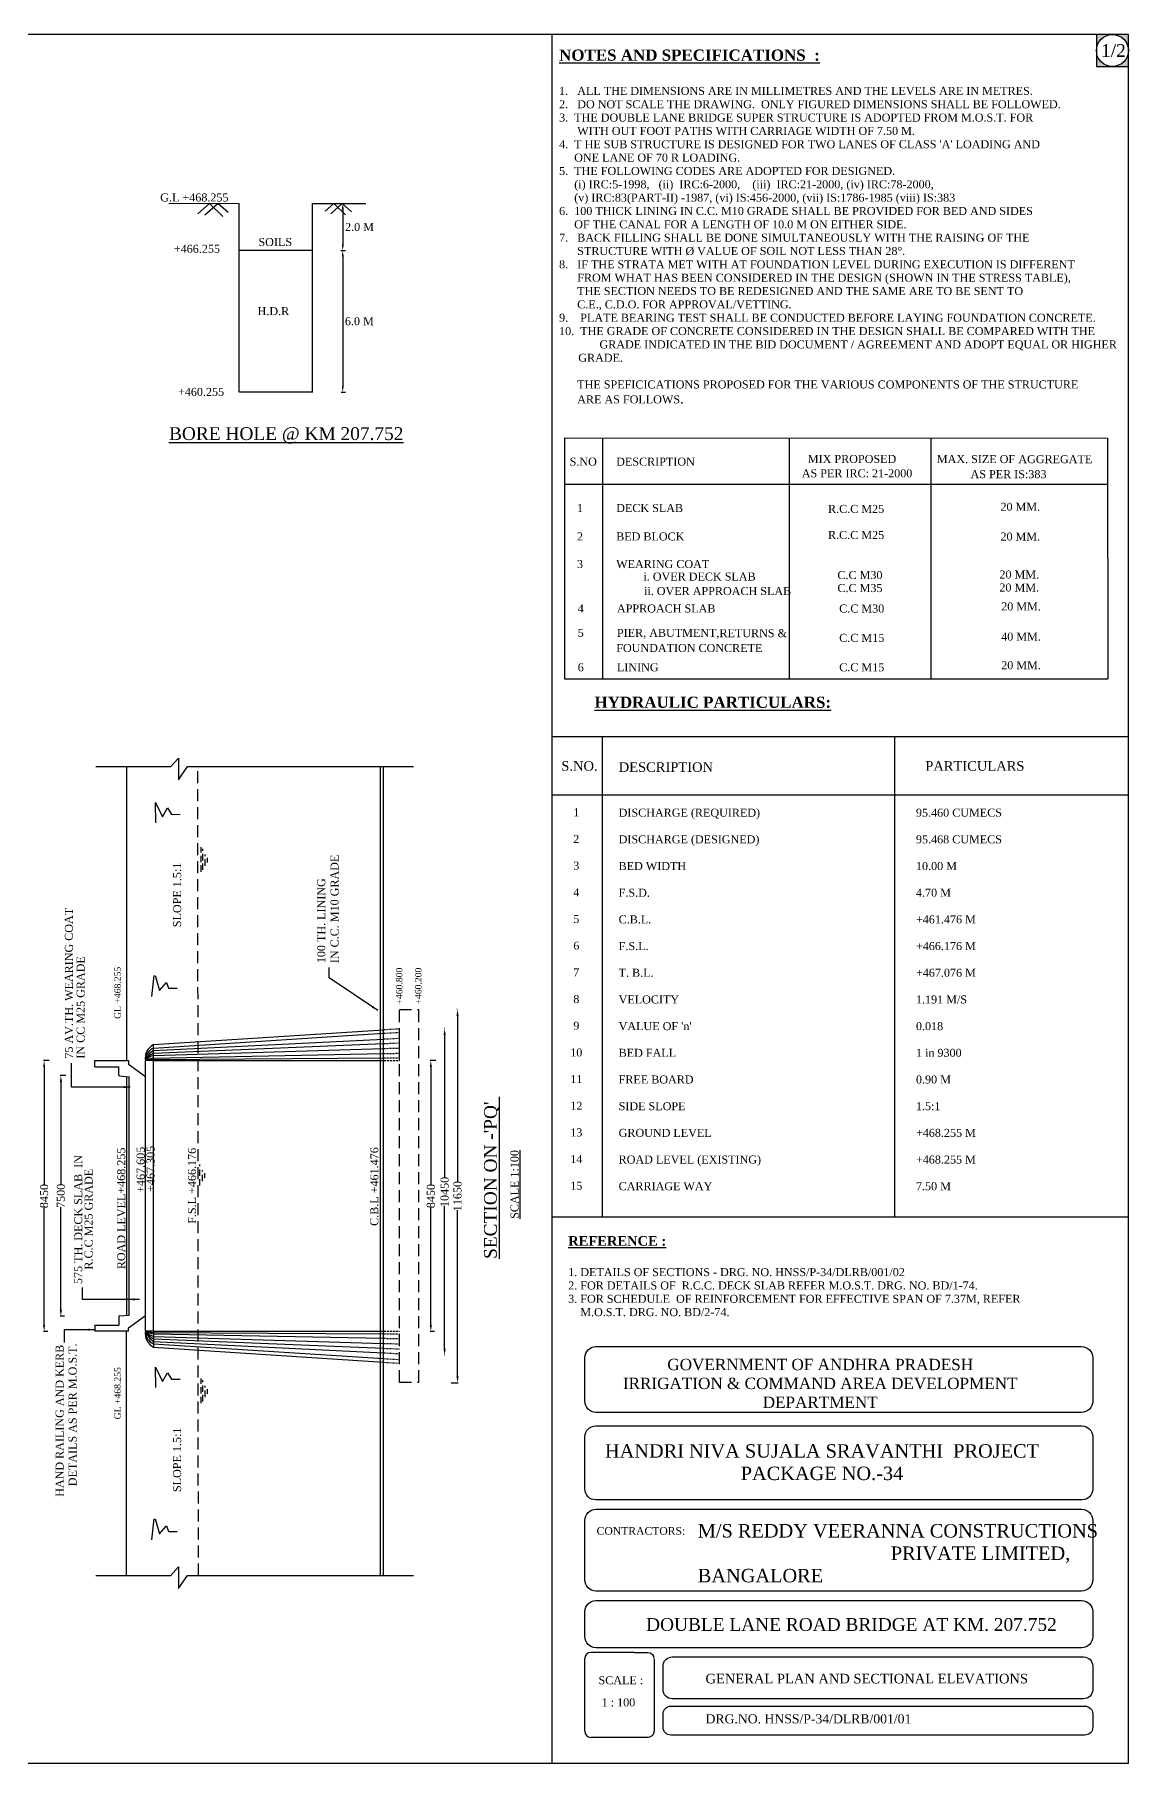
# Model space of a CAD drawing. Header units: millimetres. Extents: x 17 to 877, y -131 to 1336.
# Drawn here: x 536 to 877, y 32 to 572 of the extents above; entities that cross this region are included whole.
import ezdxf
from ezdxf.enums import TextEntityAlignment as Align

# ---------------------------------------------------------------- set-up
doc = ezdxf.new("R2010")
doc.units = ezdxf.units.MM
doc.header["$MEASUREMENT"] = 0
doc.linetypes.add('HIDDEN', pattern=[0.375, 0.25, -0.125])
doc.layers.add('SHEET', color=3, linetype='Continuous')
doc.styles.get("Standard").update_dxf_attribs({"font": 'times.ttf', "height": 2.5})
doc.dimstyles.get("Standard").update_dxf_attribs({"dimtxt": 2.5, "dimasz": 2.5, "dimexe": 0.01, "dimexo": 0.0625, "dimgap": 0.01, "dimtad": 0, "dimtih": 1, "dimtoh": 1, "dimdec": 4, "dimzin": 0, "dimdsep": 46, "dimtxsty": 'Standard', "dimcen": 0.09, "dimadec": 0, "dimazin": 0, "dimtfac": 1, "dimtdec": 4, "dimtofl": 0, "dimtmove": 0, "dimatfit": 3, "dimfxl": 1, "dimtolj": 1, "dimtzin": 0, "dimarcsym": 0})
doc.dimstyles.new('STANDARD$0', dxfattribs={"dimscale": 88.888889, "dimtxt": 0.02, "dimasz": 0.02, "dimexe": 0.01, "dimexo": 0.1, "dimgap": 0.01, "dimtad": 2, "dimtih": 1, "dimtoh": 1, "dimdec": 0, "dimzin": 1, "dimdsep": 46, "dimtxsty": 'Standard', "dimcen": 0.09, "dimadec": 0, "dimazin": 0, "dimtfac": 1, "dimtdec": 4, "dimtofl": 0, "dimtmove": 0, "dimatfit": 3, "dimfxl": 1, "dimtolj": 1, "dimtzin": 1, "dimarcsym": 0})
doc.dimstyles.new('STANDARD$7', dxfattribs={"dimtxt": 2, "dimasz": 2, "dimexe": 1.25, "dimexo": 0.625, "dimtad": 1, "dimdec": 0, "dimlfac": 0.5, "dimdsep": 46, "dimtxsty": 'Standard', "dimcen": 2.5, "dimadec": 0, "dimazin": 0, "dimtfac": 1, "dimtdec": 0, "dimtmove": 0, "dimatfit": 3, "dimfxl": 1, "dimtolj": 1, "dimtzin": 0, "dimarcsym": 0})

# ---------------------------------------------------------------- blocks, each defined once
blk = doc.blocks.new('*D10')
at = {"color": 0, "lineweight": -2, "transparency": 16777216}
for p, q in [((540.27, 251.54), (538.5, 251.54)), ((538.68, 249.54), (538.68, 212.78)), ((538.68, 168.97), (538.68, 205.73)), ((539.8, 166.97), (538.5, 166.97))]:
    blk.add_line(p, q, dxfattribs=at)
at = {"color": 0, "transparency": 16777216}
for points in [[(538.35, 249.54), (539.01, 249.54), (538.68, 251.54)], [(538.35, 168.97), (539.01, 168.97), (538.68, 166.97)]]:
    blk.add_solid(points, dxfattribs=at)
at = {"layer": 'Defpoints', "color": 0, "transparency": 16777216}
for p in [(538.68, 251.54), (540.33, 251.54), (539.87, 166.97)]:
    blk.add_point(p, dxfattribs=at)
at = {"color": 0, "transparency": 16777216, "insert": (538.68, 209.25), "char_height": 2.5, "attachment_point": 5, "rotation": 90}
blk.add_mtext('\\A1;8450', dxfattribs=at)
blk = doc.blocks.new('*D11')
at = {"color": 0, "lineweight": -2, "transparency": 16777216}
for p, q in [((667.68, 267.51), (667.56, 267.51)), ((667.74, 265.51), (667.74, 213.57)), ((667.74, 152.94), (667.74, 204.89)), ((665.78, 150.94), (667.92, 150.94))]:
    blk.add_line(p, q, dxfattribs=at)
at = {"color": 0, "transparency": 16777216}
for points in [[(667.41, 265.51), (668.08, 265.51), (667.74, 267.51)], [(667.41, 152.94), (668.08, 152.94), (667.74, 150.94)]]:
    blk.add_solid(points, dxfattribs=at)
at = {"layer": 'Defpoints', "color": 0, "transparency": 16777216}
for p in [(667.74, 267.51), (667.74, 267.51), (665.72, 150.94)]:
    blk.add_point(p, dxfattribs=at)
at = {"color": 0, "transparency": 16777216, "insert": (667.74, 209.23), "char_height": 2.5, "attachment_point": 5, "rotation": 90}
blk.add_mtext('\\A1;11650', dxfattribs=at)
blk = doc.blocks.new('*D12')
at = {"color": 0, "lineweight": -2, "transparency": 16777216}
for p, q in [((663.66, 261.54), (663.54, 261.54)), ((663.72, 259.54), (663.72, 214.88)), ((663.72, 161.54), (663.72, 206.2)), ((663.66, 159.54), (663.54, 159.54))]:
    blk.add_line(p, q, dxfattribs=at)
at = {"color": 0, "transparency": 16777216}
for points in [[(663.38, 259.54), (664.05, 259.54), (663.72, 261.54)], [(663.38, 161.54), (664.05, 161.54), (663.72, 159.54)]]:
    blk.add_solid(points, dxfattribs=at)
at = {"layer": 'Defpoints', "color": 0, "transparency": 16777216}
for p in [(663.72, 261.54), (663.72, 261.54), (663.72, 159.54)]:
    blk.add_point(p, dxfattribs=at)
at = {"color": 0, "transparency": 16777216, "insert": (663.72, 210.54), "char_height": 2.5, "attachment_point": 5, "rotation": 90}
blk.add_mtext('\\A1;10450', dxfattribs=at)
blk = doc.blocks.new('*D14')
at = {"color": 0, "lineweight": -2, "transparency": 16777216}
for p, q in [((661.01, 251.54), (659.24, 251.54)), ((659.42, 249.54), (659.42, 212.78)), ((659.42, 168.97), (659.42, 205.73)), ((660.54, 166.97), (659.24, 166.97))]:
    blk.add_line(p, q, dxfattribs=at)
at = {"color": 0, "transparency": 16777216}
for points in [[(659.09, 249.54), (659.75, 249.54), (659.42, 251.54)], [(659.09, 168.97), (659.75, 168.97), (659.42, 166.97)]]:
    blk.add_solid(points, dxfattribs=at)
at = {"layer": 'Defpoints', "color": 0, "transparency": 16777216}
for p in [(659.42, 251.54), (661.07, 251.54), (660.6, 166.97)]:
    blk.add_point(p, dxfattribs=at)
at = {"color": 0, "transparency": 16777216, "insert": (659.42, 209.25), "char_height": 2.5, "attachment_point": 5, "rotation": 90}
blk.add_mtext('\\A1;8450', dxfattribs=at)
blk = doc.blocks.new('*D15')
at = {"color": 0, "lineweight": -2, "transparency": 16777216}
for p, q in [((545.5, 246.9), (543.73, 246.9)), ((543.91, 244.9), (543.91, 212.88)), ((543.91, 173.72), (543.91, 205.74)), ((545.04, 171.72), (543.73, 171.72))]:
    blk.add_line(p, q, dxfattribs=at)
at = {"color": 0, "transparency": 16777216}
for points in [[(543.58, 244.9), (544.25, 244.9), (543.91, 246.9)], [(543.58, 173.72), (544.25, 173.72), (543.91, 171.72)]]:
    blk.add_solid(points, dxfattribs=at)
at = {"layer": 'Defpoints', "color": 0, "transparency": 16777216}
for p in [(543.91, 246.9), (545.56, 246.9), (545.1, 171.72)]:
    blk.add_point(p, dxfattribs=at)
at = {"color": 0, "transparency": 16777216, "insert": (543.91, 209.31), "char_height": 2.5, "attachment_point": 5, "rotation": 90}
blk.add_mtext('\\A1;7500', dxfattribs=at)
blk = doc.blocks.new('*D64')
at = {"color": 0, "lineweight": -2, "transparency": 16777216}
for p, q in [((631.32, 504.61), (632.8, 504.61)), ((631.91, 502.83), (631.91, 462.15)), ((631.46, 460.37), (632.8, 460.37))]:
    blk.add_line(p, q, dxfattribs=at)
at = {"color": 0, "transparency": 16777216}
for points in [[(631.62, 502.83), (632.21, 502.83), (631.91, 504.61)], [(631.62, 462.15), (632.21, 462.15), (631.91, 460.37)]]:
    blk.add_solid(points, dxfattribs=at)
at = {"layer": 'Defpoints', "color": 0, "transparency": 16777216}
for p in [(622.43, 504.61), (622.57, 460.37), (631.91, 460.37)]:
    blk.add_point(p, dxfattribs=at)
at = {"color": 0, "transparency": 16777216, "insert": (637.1, 482.49), "char_height": 2.5, "attachment_point": 5}
blk.add_mtext('\\A1;6.0 M', dxfattribs=at)
blk = doc.blocks.new('*D65')
at = {"color": 0, "lineweight": -2, "transparency": 16777216}
for p, q in [((631.32, 519.3), (632.81, 519.3)), ((631.92, 517.52), (631.92, 506.39)), ((631.32, 504.61), (632.81, 504.61))]:
    blk.add_line(p, q, dxfattribs=at)
at = {"color": 0, "transparency": 16777216}
for points in [[(631.62, 517.52), (632.22, 517.52), (631.92, 519.3)], [(631.62, 506.39), (632.22, 506.39), (631.92, 504.61)]]:
    blk.add_solid(points, dxfattribs=at)
at = {"layer": 'Defpoints', "color": 0, "transparency": 16777216}
for p in [(622.43, 519.3), (622.43, 504.61), (631.92, 504.61)]:
    blk.add_point(p, dxfattribs=at)
at = {"color": 0, "transparency": 16777216, "insert": (637.14, 511.95), "char_height": 2.5, "attachment_point": 5}
blk.add_mtext('\\A1;2.0 M', dxfattribs=at)

msp = doc.modelspace()

# ---------------------------------------------------------------- hatches: boundary and pattern name
h = msp.add_hatch(color=256)
h.paths.add_polyline_path([(872.20576, 572.05795), (867.20576, 572.05795), (867.20576, 567.05795, -0.414213562)])
h.paths.add_polyline_path([(877.20576, 572.05795), (872.20576, 572.05795, -0.414213562), (877.20576, 567.05795)])
h.paths.add_polyline_path([(877.20576, 567.05795, -0.414213562), (872.20576, 562.05795), (877.20576, 562.05795)])
h.paths.add_polyline_path([(867.20576, 567.05795), (867.20576, 562.05795), (872.20576, 562.05795, -0.414213562)])

# ---------------------------------------------------------------- linework, layer by layer
for p, q in [((877.20576, 572.05795), (17.20577, 572.05795)), ((697.20576, 572.01831), (697.20576, 32.01831)), ((877.20576, 572.05795), (867.20576, 572.05795)), ((867.20576, 572.05795), (867.20576, 562.05795)), ((877.20576, 32.05795), (877.20576, 572.05795)), ((867.20576, 562.05795), (877.20576, 562.05795)), ((697.20576, 551.41901), (697.20576, 387.92164)), ((599.57027, 519.30111), (577.64472, 519.16651)), ((590.32037, 519.26197), (586.68703, 516.02998)), ((592.98482, 519.26197), (588.87162, 515.60313)), ((590.32037, 519.26197), (594.44411, 515.2144)), ((592.98482, 519.26197), (596.18105, 516.6243)), ((599.57027, 460.36975), (599.57027, 519.30111)), ((622.43499, 460.36975), (622.43499, 519.30111)), ((622.43499, 519.30111), (635.43432, 519.30111)), ((622.43499, 519.30111), (639.14111, 519.30111)), ((629.1015, 519.26197), (626.41316, 516.8706)), ((631.76595, 519.26197), (628.15329, 516.04838)), ((629.1015, 519.26197), (632.81901, 515.78693)), ((631.76595, 519.26197), (634.65151, 516.7026)), ((622.43499, 504.60771), (599.57027, 504.60771)), ((622.57089, 460.36975), (599.70618, 460.36975)), ((701.16099, 446.08246), (870.67354, 446.03204)), ((701.16099, 446.08246), (701.16099, 370.76828)), ((712.9946, 446.08243), (712.9946, 370.76828)), ((771.28834, 446.08242), (771.28834, 370.76828)), ((815.55251, 445.89534), (815.55251, 370.76828)), ((870.67354, 446.03204), (870.73484, 370.76828)), ((701.16097, 431.60408), (870.47675, 431.62615)), ((701.16099, 370.76828), (870.73484, 370.76828)), ((877.20576, 352.73408), (697.20576, 352.73408)), ((712.94111, 352.73408), (712.94111, 202.72331)), ((804.22422, 352.73408), (804.22422, 202.72331)), ((578.17804, 343.30117), (580.6191, 346.04533)), ((580.6191, 346.04533), (580.6191, 339.26115)), ((578.17804, 343.30117), (554.78918, 343.30117)), ((564.45665, 251.62412), (564.46357, 343.30117)), ((580.6191, 339.26115), (583.44157, 343.3774)), ((583.44157, 343.3774), (654.03502, 343.3774)), ((643.67357, 90.73285), (643.67357, 343.34385)), ((644.67357, 261.21408), (644.67357, 343.3361)), ((573.49339, 332.22956), (575.63867, 327.7434)), ((573.5459, 325.85339), (573.49339, 332.22956)), ((575.63867, 327.7434), (577.24366, 330.50518)), ((577.24366, 330.50518), (578.4438, 328.46879)), ((877.20576, 334.42568), (697.20576, 334.42568)), ((578.4438, 328.46879), (581.15978, 328.49116)), ((572.27248, 271.53903), (573.00427, 278.11628)), ((573.32037, 278.11628), (574.68134, 273.42903)), ((574.68134, 273.42903), (576.8864, 275.90519)), ((576.8864, 275.90519), (577.48647, 274.15442)), ((577.48647, 274.15442), (580.20245, 274.17679)), ((572.86357, 256.53895), (644.67357, 261.21408)), ((572.86357, 255.47557), (644.67357, 260.09049)), ((644.67357, 167.09112), (644.67357, 261.21408)), ((649.67357, 251.53895), (649.67357, 261.53895)), ((572.87351, 251.53895), (572.86357, 256.53895)), ((572.87351, 254.66257), (644.67357, 258.2958)), ((572.87351, 253.89289), (644.67357, 256.88834)), ((572.87351, 253.12395), (644.67357, 255.32346)), ((547.27142, 243.2838), (547.27142, 250.70539)), ((554.46357, 249.60985), (554.46357, 251.60982)), ((554.46357, 251.60982), (565.05679, 251.60982)), ((554.46357, 249.60985), (561.96357, 249.60985)), ((561.96357, 247.03895), (561.96357, 249.60985)), ((565.05679, 251.60982), (565.05679, 250.49001)), ((565.05679, 250.49001), (570.36357, 246.62502)), ((570.36357, 167.03895), (570.36357, 251.53895)), ((572.86357, 251.53895), (570.36357, 251.53895)), ((572.86357, 167.03895), (572.86357, 251.53895)), ((572.86357, 251.53895), (644.80297, 251.53895)), ((572.87351, 252.36153), (644.67357, 253.74956)), ((572.87351, 251.92044), (644.67357, 252.38541)), ((562.21357, 246.78895), (565.21357, 246.53895)), ((564.46357, 171.97645), (564.46357, 246.60145)), ((565.21357, 172.03895), (565.21357, 246.53895)), ((697.20576, 202.72331), (877.20576, 202.72331)), ((544.95566, 167.5079), (544.95566, 163.46845)), ((554.46357, 168.96805), (554.46357, 167.03288)), ((554.46357, 168.96805), (561.96357, 168.96805)), ((561.96357, 171.53895), (561.96357, 168.96805)), ((562.21357, 171.78895), (565.21357, 172.03895)), ((565.05679, 168.0879), (570.36357, 171.95289)), ((565.05679, 167.03288), (565.05679, 168.0879)), ((565.05679, 167.03288), (554.46357, 167.03288)), ((564.33552, 166.95396), (564.33552, 90.65663)), ((572.86357, 167.03895), (570.36357, 167.03895)), ((572.86107, 167.03895), (572.86357, 162.03895)), ((572.86357, 167.03895), (644.89262, 167.03895)), ((572.86357, 163.10234), (644.67852, 158.4871)), ((572.86357, 162.03895), (644.67357, 157.36383)), ((572.87426, 166.65746), (644.67357, 166.18875)), ((572.87426, 166.22153), (644.67357, 164.82031)), ((572.87426, 165.38422), (644.67707, 163.224)), ((572.87426, 164.60789), (644.67669, 161.69237)), ((572.87426, 163.79231), (644.67357, 160.27074)), ((644.67357, 90.73285), (644.67357, 167.00983)), ((573.5459, 149.39787), (573.49339, 155.77403)), ((573.49339, 155.77403), (575.63867, 151.28787)), ((575.63867, 151.28787), (577.24366, 154.04966)), ((577.24366, 154.04966), (578.4438, 152.01326)), ((578.4438, 152.01326), (581.15978, 152.03563)), ((572.27248, 101.82713), (573.00427, 108.40438)), ((573.32037, 108.40438), (574.68134, 103.71713)), ((574.68134, 103.71713), (576.8864, 106.19329)), ((576.8864, 106.19329), (577.48647, 104.44252)), ((577.48647, 104.44252), (580.20245, 104.46489)), ((578.17804, 90.65663), (580.6191, 93.40079)), ((580.6191, 93.40079), (580.6191, 86.61661)), ((578.17804, 90.65663), (554.78918, 90.65663)), ((580.6191, 86.61661), (583.44157, 90.73285)), ((583.44157, 90.73285), (654.03502, 90.73285)), ((729.15053, 64.53774), (729.15053, 42.12814)), ((17.20577, 32.05795), (877.20576, 32.05795))]:
    msp.add_line(p, q)
at = {"linetype": 'HIDDEN', "ltscale": 15}
for p, q in [((586.84303, 90.73285), (586.67357, 343.3774)), ((649.67357, 151.06408), (649.67357, 267.51383)), ((649.67357, 267.51383), (655.67357, 267.51383)), ((655.67357, 151.06408), (655.67357, 267.51383)), ((649.67357, 151.06408), (655.67357, 151.06408))]:
    msp.add_line(p, q, dxfattribs=at)
at = {"linetype": 'HIDDEN', "ltscale": 8}
for p, q in [((587.68184, 310.56253), (587.67462, 318.2706)), ((588.2019, 311.09984), (588.2019, 317.70844)), ((589.00506, 312.43942), (589.00506, 315.92233)), ((589.72054, 313.46918), (589.72054, 314.93468)), ((587.32742, 212.53533), (587.32742, 219.14394)), ((587.32742, 212.53533), (587.32742, 219.14394)), ((587.32742, 212.53533), (587.32742, 219.14394)), ((588.13058, 213.87491), (588.13058, 217.35782)), ((588.13058, 213.87491), (588.13058, 217.35782)), ((588.13058, 213.87491), (588.13058, 217.35782)), ((588.84606, 214.90467), (588.84606, 216.37017)), ((588.84606, 214.90467), (588.84606, 216.37017)), ((588.84606, 214.90467), (588.84606, 216.37017)), ((587.68184, 144.5803), (587.67462, 152.28837)), ((588.2019, 145.11761), (588.2019, 151.72621)), ((589.00506, 146.45719), (589.00506, 149.9401)), ((589.72054, 147.48695), (589.72054, 148.95245))]:
    msp.add_line(p, q, dxfattribs=at)
at = {"linetype": 'HIDDEN', "ltscale": 2.5}
for p, q in [((644.67357, 261.23553), (649.66363, 261.53895)), ((644.67852, 260.09081), (649.67357, 260.41182)), ((644.67357, 258.30717), (649.67357, 258.55241)), ((644.67357, 256.88541), (649.67357, 257.08843)), ((644.67357, 255.35381), (649.67357, 255.50423)), ((644.67357, 253.7576), (649.67357, 253.85518)), ((644.67357, 252.38916), (649.67357, 252.4218)), ((644.68945, 251.53895), (649.67357, 251.53895)), ((644.67357, 166.18875), (649.67357, 166.15611)), ((644.67357, 164.82031), (649.67357, 164.72273)), ((644.67357, 163.2241), (649.67357, 163.07367)), ((644.68945, 167.03895), (649.67357, 167.03895)), ((644.67357, 161.6925), (649.67357, 161.48948)), ((644.67357, 160.27074), (649.67357, 160.0255)), ((644.67357, 157.34237), (649.66363, 157.03895)), ((644.67852, 158.4871), (649.67357, 158.16609))]:
    msp.add_line(p, q, dxfattribs=at)
at = {"color": 7}
for p, q in [((722.86617, 66.67854), (709.42611, 66.67854)), ((707.49429, 42.06746), (707.49429, 64.74672)), ((727.30814, 40.10372), (709.42611, 40.10372))]:
    msp.add_line(p, q, dxfattribs=at)
for points in [[(710.95853, 162.23829), (862.59571, 162.23829, -0.414213562), (866.05995, 158.77405), (866.05995, 145.15084, -0.414213562), (862.59571, 141.6866), (710.95853, 141.6866, -0.414213562), (707.49429, 145.15084), (707.49429, 158.77405, -0.414213562)], [(710.89145, 137.47298), (862.66279, 137.47298, -0.414213562), (866.05995, 134.07582), (866.05995, 117.73941, -0.414213562), (862.66279, 114.34225), (710.89145, 114.34225, -0.414213562), (707.49429, 117.73941), (707.49429, 134.07582, -0.414213562)], [(710.95853, 111.40213), (862.59571, 111.40213, -0.414213562), (866.05995, 107.93789), (866.05995, 89.31468, -0.414213562), (862.59571, 85.85044), (710.95853, 85.85044, -0.414213562), (707.49429, 89.31468), (707.49429, 107.93789, -0.414213562)], [(710.91976, 82.90222), (862.63448, 82.90222, -0.414213562), (866.05995, 79.47675), (866.05995, 71.59851, -0.414213562), (862.63448, 68.17304), (710.91976, 68.17304, -0.414213562), (707.49429, 71.59851), (707.49429, 79.47675, -0.414213562)], [(734.7614, 65.27209), (863.22898, 65.27209, -0.414213562), (866.05995, 62.44112), (866.05995, 55.02994, -0.414213562), (863.22898, 52.19898), (734.7614, 52.19898, -0.414213562), (731.93043, 55.02994), (731.93043, 62.44112, -0.414213562)], [(734.35019, 49.91372), (863.65363, 49.91372, -0.414213562), (866.05995, 47.50739), (866.05995, 43.27483, -0.414213562), (863.65363, 40.86851), (734.35019, 40.86851, -0.414213562), (731.94386, 43.27483), (731.94386, 47.50739, -0.414213562)]]:
    msp.add_lwpolyline(points, format="xyb", close=True)
for points in [[(722.86617, 66.67854), (727.15025, 66.67854, -0.414213562), (729.08207, 64.74672)], [(729.14967, 42.14322, -0.368140093), (727.25285, 40.09682)]]:
    msp.add_lwpolyline(points, format="xyb", dxfattribs=at)
msp.add_circle((872.20576, 567.05795), 5)
for centre, radius, start, end in [((574.93851, 252.34348), 4.68053, 116.3155158, 189.8976324), ((574.44878, 251.66928), 4.12319, 112.6102847, 181.8113664), ((575.17473, 250.20047), 5.0285, 117.2346797, 164.5629622), ((574.82937, 249.22305), 5.0625, 112.7270962, 152.7765616), ((573.92231, 248.63055), 4.6239, 103.1100615, 141.0241354), ((574.61797, 242.58312), 9.93045, 100.1175063, 115.5969092), ((574.75107, 230.88228), 21.12498, 95.0990899, 102.08678), ((562.21357, 247.03895), 0.25, 180, 270), ((562.21357, 171.53895), 0.25, 90, 180), ((574.93851, 166.23442), 4.68053, 170.1023676, 243.6844842), ((574.44878, 166.90862), 4.12319, 178.1886336, 247.3897153), ((574.63728, 175.99479), 9.93045, 244.4030908, 259.7737033), ((574.79077, 171.068), 5.99839, 222.1974341, 251.3670831), ((575.85289, 170.24325), 6.37047, 210.1982036, 242.123434), ((576.36842, 169.107), 6.3667, 198.9548459, 236.7140637), ((573.62146, 180.64269), 14.01045, 256.4838905, 266.942881)]:
    msp.add_arc(centre, radius, start, end)
for centre, start, end in [((709.42611, 64.74672), 90, 180), ((709.42611, 42.06746), 180, 270)]:
    msp.add_arc(centre, 1.93182, start, end, dxfattribs=at)

# ---------------------------------------------------------------- texts
for s, height, p in [('1/2', 4, (868.68014, 565.07821)), ('G.L +468.255', 2.5, (574.933, 519.92681)), ('SOILS', 2.5, (605.59757, 506.01315)), ('+466.255', 2.5, (579.18036, 503.88961)), ('H.D.R', 2.5, (605.32638, 484.41672)), ('+460.255', 2.5, (580.47587, 459.19313)), ('%%UBORE HOLE @ KM 207.752', 4, (577.66352, 445.41053)), ('S.NO     ', 2.5, (702.74894, 437.40027)), ('DESCRIPTION', 2.5, (717.28649, 437.40027)), ('MIX PROPOSED', 2.5, (777.13025, 438.25005)), ('MAX. SIZE OF', 2.5, (817.39918, 438.20444)), ('AGGREGATE', 2.5, (842.84626, 438.17772)), ('AS PER IRC: 21-2000', 2.5, (775.22838, 433.76563)), ('AS PER IS:383', 2.5, (827.91713, 433.49381)), ('1', 2.5, (705.04184, 422.92189)), ('DECK SLAB', 2.5, (717.28649, 422.92189)), ('R.C.C M25', 2.5, (783.42678, 422.64586)), ('20 MM.', 2.5, (837.26035, 423.29598)), ('2', 2.5, (705.04184, 414.03985)), ('BED BLOCK', 2.5, (717.28649, 414.03985)), ('R.C.C M25', 2.5, (783.42678, 414.49007)), ('20 MM.', 2.5, (837.26035, 414.02009)), ('3', 2.5, (705.04184, 405.42342)), ('WEARING COAT', 2.5, (717.28649, 405.42342)), ('i. OVER DECK SLAB', 2.5, (725.78715, 401.50876)), ('C.C M30', 2.5, (786.36259, 401.98425)), ('C.C M35', 2.5, (786.36259, 397.91926)), ('20 MM.', 2.5, (836.93489, 402.15167)), ('20 MM.', 2.5, (836.93489, 398.08668)), ('ii. OVER APPROACH SLAB', 2.5, (725.97177, 396.99079)), ('20 MM.', 2.5, (837.49472, 392.18085)), ('4', 2.5, (705.27621, 391.53841)), ('APPROACH SLAB', 2.5, (717.52087, 391.53841)), ('C.C M30', 2.5, (786.92243, 391.52809)), ('5', 2.5, (705.27621, 383.91733)), ('PIER, ABUTMENT,', 2.5, (717.52087, 383.91733)), ('RETURNS & ', 2.5, (749.52509, 383.82469)), ('C.C M15', 2.5, (786.92243, 382.3607)), ('40 MM.', 2.5, (837.49472, 382.74973)), ('FOUNDATION CONCRETE', 2.5, (717.29547, 379.20117)), ('6', 2.5, (705.27621, 373.17412)), ('LINING ', 2.5, (717.52087, 373.17412)), ('C.C M15', 2.5, (786.92243, 373.1638)), ('20 MM.', 2.5, (837.49472, 373.81656))]:
    msp.add_text(s, height=height).set_placement(p)
for s, height, p in [('SLOPE 1.5:1', 2.5, (581.44145, 293.23827)), ('75 AV.TH. WEARING COAT', 2.5, (547.65244, 252.17417)), ('IN CC M25 GRADE', 2.5, (551.31904, 252.17417)), ('GL +468.255', 2, (562.59146, 264.57727)), ('+460.800', 2, (650.53274, 269.07526)), ('+460.200', 2, (656.49331, 269.07526)), ('575 TH. DECK SLAB  IN ', 2.5, (550.55858, 181.76299)), ('%%USCALE 1:100', 2.5, (686.80721, 202.12481)), ('R.C.C M25 GRADE', 2.5, (553.81126, 186.27474)), ('HAND RAILING AND KERB', 2.5, (544.76528, 115.29837)), ('DETAILS AS PER M.O.S.T.', 2.5, (548.8129, 118.61474)), ('GL +468.255', 2, (562.59146, 139.49408)), ('SLOPE 1.5:1', 2.5, (581.44145, 116.78274))]:
    msp.add_text(s, height=height, rotation=90).set_placement(p)
msp.add_text("%%USECTION ON -'PQ' ", height=4, rotation=90).set_placement((680.01322, 214.93173), align=Align.CENTER)
at = {"color": 0, "ltscale": 10, "insert": (699.45724, 567.39285), "char_height": 3, "width": 177.7398077, "attachment_point": 1}
msp.add_mtext("{\\fTimes New Roman|b1|i0|c0|p18;\\H1.167x;\\LNOTES AND SPECIFICATIONS  :\\l \\P\\P\\fTimes New Roman|b0|i0|c0|p18;\\H0.7142x;1.   ALL THE DIMENSIONS ARE IN MILLIMETRES AND THE LEVELS ARE IN METRES.\\P2.   DO NOT SCALE THE DRAWING.  ONLY FIGURED DIMENSIONS SHALL BE FOLLOWED.\\P3.  THE DOUBLE LANE BRIDGE SUPER STRUCTURE IS ADOPTED FROM M.O.S.T. FOR \\P      WITH OUT FOOT PATHS WITH CARRIAGE WIDTH OF 7.50 M.\\P4.  T HE SUB STRUCTURE IS DESIGNED FOR TWO LANES OF CLASS 'A' LOADING AND \\P     ONE LANE OF 70 R LOADING.\\P5.  THE FOLLOWING CODES ARE ADOPTED FOR DESIGNED.\\P     (i) IRC:5-1998,   (ii)  IRC:6-2000,    (iii)  IRC:21-2000, (iv) IRC:78-2000,\\P     (v) IRC:83(PART-II) -1987, (vi) IS:456-2000, (vii) IS:1786-1985 (viii) IS:383\\P6.  100 THICK LINING IN C.C. M10 GRADE SHALL BE PROVIDED FOR BED AND SIDES \\P     OF THE CANAL FOR A LENGTH OF 10.0 M ON EITHER SIDE.\\P7.   BACK FILLING SHALL BE DONE SIMULTANEOUSLY WITH THE RAISING OF THE \\P      STRUCTURE WITH %%C VALUE OF SOIL NOT LESS THAN 28°.\\P8.   IF THE STRATA MET WITH AT FOUNDATION LEVEL DURING EXECUTION IS DIFFERENT \\P      FROM WHAT HAS BEEN CONSIDERED IN THE DESIGN (SHOWN IN THE STRESS TABLE), \\P      THE SECTION NEEDS TO BE REDESIGNED AND THE SAME ARE TO BE SENT TO \\P      C.E., C.D.O. FOR APPROVAL/VETTING.\\P9.    PLATE BEARING TEST SHALL BE CONDUCTED BEFORE LAYING FOUNDATION CONCRETE. \\P\\pi-6,l6;10.  THE GRADE OF CONCRETE CONSIDERED IN THE DESIGN SHALL BE COMPARED WITH THE                   GRADE INDICATED IN THE BID DOCUMENT / AGREEMENT AND ADOPT EQUAL OR HIGHER GRADE. \\P\\pi0,l0;      \\P      THE SPEFICICATIONS PROPOSED FOR THE VARIOUS COMPONENTS OF THE STRUCTURE\\P\\pi-6,l6;      ARE AS FOLLOWS}.{\\fTimes New Roman|b1|i0|c0|p18;\\H1.167x;\\L\\P\\fTimes New Roman|b0|i0|c0|p18;\\H0.7142x;\\l   }", dxfattribs=at)
for s, insert, char_height, width, attachment_point in [('\\P    {\\fTimes New Roman|b1|i0|c0|p18;\\LHYDRAULIC PARTICULARS:}', (744.79245, 366.38252), 3.5, 178.0107, 5), ('S.NO.', (705.82378, 343.57988), 3, 20.7339, 5), ('DESCRIPTION', (732.79852, 343.22218), 3, 72.3788, 5), ('PARTICULARS', (829.26836, 343.57988), 3, 44.7319, 5), ('    1\\P\\P    2\\P\\P    3\\P\\P    4\\P\\P    5\\P\\P    6\\P\\P    7\\P\\P    8\\P\\P    9\\P\\P   10\\P\\P   11\\P\\P   12\\P\\P   13\\P\\P   14\\P\\P   15\\P\\P  ', (700.11641, 330.39163), 2.5, 20.7339, 1), ("\\PDISCHARGE (REQUIRED)\\P\\PDISCHARGE (DESIGNED)\\P\\PBED WIDTH\\P\\PF.S.D.\\P\\PC.B.L.\\P\\PF.S.L.\\P\\PT. B.L.\\P\\PVELOCITY\\P\\PVALUE OF 'n'\\P\\PBED FALL \\P\\PFREE BOARD\\P\\PSIDE SLOPE \\P\\PGROUND LEVEL \\P\\PROAD LEVEL (EXISTING)\\P\\PCARRIAGE WAY", (718.05163, 334.42568), 2.5, 72.3788, 1), ('\\P95.460 CUMECS\\P\\P95.468 CUMECS\\P\\P10.00 M\\P\\P4.70 M\\P\\P+461.476 M\\P\\P+466.176 M\\P\\P+467.076 M\\P\\P1.191 M/S\\P\\P0.018\\P\\P1 in 9300\\P\\P0.90 M\\P\\P1.5:1\\P\\P+468.255 M\\P\\P+468.255 M\\P\\P7.50 M', (810.87508, 334.42568), 2.5, 44.7319, 1), ('HANDRI NIVA SUJALA SRAVANTHI  PROJECT\\PPACKAGE NO.-34', (781.53386, 131.73324), 4.2, 180, 2), ('M/S REDDY VEERANNA CONSTRUCTIONS \\P                                      PRIVATE LIMITED,\\PBANGALORE', (742.7666, 106.7882), 4.2, 180, 1), ('DOUBLE LANE ROAD BRIDGE AT KM. 207.752', (726.62055, 77.41072), 4, 128.153399, 1), ('GENERAL PLAN AND SECTIONAL ELEVATIONS ', (745.1757, 60.01234), 3, 111.1817851, 1), ('SCALE :', (711.76266, 59.26459), 2.5, 25.272, 1), ('1 : 100', (712.75338, 52.33778), 2.5, 25.272, 1), ('DRG.NO. HNSS/P-34/DLRB/001/01', (745.1757, 47.35897), 2.830968, 111.1817851, 1)]:
    msp.add_mtext(s, dxfattribs=dict(insert=insert, char_height=char_height, width=width, attachment_point=attachment_point))
at = {"char_height": 2.5, "rotation": 90}
for s, insert, width, attachment_point in [('100 TH. LINING \\PIN C.C. M10 GRADE  ', (630.66226, 281.99054), 36.3638, 7), ('ROAD LEVEL+468.255', (561.48551, 186.40091), 45.0572586, 1), ('    +467.605', (567.54008, 206.47067), 26.0851, 1), ('    +467.305', (570.64557, 206.77101), 26.0851, 1), ('F.S.L +466.176', (583.58871, 200.57082), 26.0851, 1), ('C.B.L +461.476', (640.50603, 199.92752), 26.0851, 1)]:
    msp.add_mtext(s, dxfattribs=dict(at, insert=insert, width=width, attachment_point=attachment_point))
at = {"ltscale": 0.5, "insert": (702.30472, 196.73805), "char_height": 3, "width": 195.7598359, "attachment_point": 1}
msp.add_mtext('{\\fTimes New Roman|b1|i0|c0|p18;\\LREFERENCE :\\P\\P\\fTimes New Roman|b0|i0|c0|p18;\\H0.8333x;\\l1. DETAILS OF SECTIONS - DRG. NO. HNSS/P-34/DLRB/001/02\\P2. FOR DETAILS OF  R.C.C. DECK SLAB REFER M.O.S.T. DRG. NO. BD/1-74.\\P3. FOR SCHEDULE  OF REINFORCEMENT FOR EFFECTIVE SPAN OF 7.37M, REFER  \\P    M.O.S.T. DRG. NO. BD/2-74.}', dxfattribs=at)
at = {"layer": 'SHEET', "color": 7}
for s, insert, char_height, width, attachment_point in [('GOVERNMENT OF ANDHRA PRADESH\\PIRRIGATION & COMMAND AREA DEVELOPMENT DEPARTMENT', (780.98848, 150.7265), 3.53871, 136.012937, 5), ('CONTRACTORS:', (711.17106, 104.62319), 2.4063228, 35.8252135, 4)]:
    msp.add_mtext(s, dxfattribs=dict(at, insert=insert, char_height=char_height, width=width, attachment_point=attachment_point))

# ---------------------------------------------------------------- dimensions: what is measured, and where the dimension line sits
dim = msp.add_linear_dim(base=(631.92089, 504.60771), p1=(622.43499, 519.30111), p2=(622.43499, 504.60771), angle=90, text='2.0 M', dimstyle='STANDARD$0')
dim.commit()
dim.dimension.update_dxf_attribs({"geometry": '*D65', "text_midpoint": (637.14106, 511.95441)})
for base, p1, p2, text, override, picture, middle in [((631.91486, 460.36975), (622.43499, 504.60771), (622.57089, 460.36975), '6.0 M', {"dimtmove": 1}, '*D64', (637.09538, 482.48873)), ((667.74209, 267.51383), (665.72221, 150.94198), (667.74209, 267.51383), '11650', {"dimscale": 1, "dimtxt": 2.5, "dimasz": 2, "dimexe": 0.18, "dimexo": 0.0625, "dimtad": 0, "dimtih": 0, "dimtoh": 0, "dimdec": 4, "dimzin": 0, "dimtxsty": 'Standard', "dimtzin": 0}, '*D11', (667.74209, 209.2279)), ((663.71781, 261.53895), (663.71781, 159.53895), (663.71781, 261.53895), '10450', {"dimscale": 1, "dimtxt": 2.5, "dimasz": 2, "dimexe": 0.18, "dimexo": 0.0625, "dimtad": 0, "dimtih": 0, "dimtoh": 0, "dimdec": 4, "dimzin": 0, "dimtxsty": 'Standard', "dimtzin": 0}, '*D12', (663.71781, 210.53895)), ((538.68152, 251.53895), (539.86515, 166.96809), (540.33145, 251.53895), '8450', {"dimscale": 1, "dimtxt": 2.5, "dimasz": 2, "dimexe": 0.18, "dimexo": 0.0625, "dimtad": 0, "dimtih": 0, "dimtoh": 0, "dimdec": 4, "dimzin": 0, "dimtxsty": 'Standard', "dimtzin": 0}, '*D10', (538.68152, 209.25352)), ((659.41951, 251.53895), (660.60314, 166.96809), (661.06945, 251.53895), '8450', {"dimscale": 1, "dimtxt": 2.5, "dimasz": 2, "dimexe": 0.18, "dimexo": 0.0625, "dimtad": 0, "dimtih": 0, "dimtoh": 0, "dimdec": 4, "dimzin": 0, "dimtxsty": 'Standard', "dimtzin": 0}, '*D14', (659.41951, 209.25352)), ((543.91416, 246.89551), (545.09779, 171.72285), (545.5641, 246.89551), '7500', {"dimscale": 1, "dimtxt": 2.5, "dimasz": 2, "dimexe": 0.18, "dimexo": 0.0625, "dimtad": 0, "dimtih": 0, "dimtoh": 0, "dimdec": 4, "dimzin": 0, "dimtxsty": 'Standard', "dimtzin": 0}, '*D15', (543.91416, 209.30918))]:
    dim = msp.add_linear_dim(base=base, p1=p1, p2=p2, angle=90, text=text, dimstyle='STANDARD$0', override=override)
    dim.commit()
    dim.dimension.update_dxf_attribs({"geometry": picture, "text_midpoint": middle})

# ---------------------------------------------------------------- leaders
for points, dimstyle, override in [([(642.82381, 267.2397), (627.68668, 277.37962), (627.68668, 280.68099)], 'STANDARD$7', {"dimgap": 0.625, "dimtad": 0, "dimtxsty": 'Standard'}), ([(565.54756, 243.2838), (547.27142, 243.2838)], 'Standard', {"dimasz": 2, "dimtxsty": 'Standard'}), ([(568.43703, 176.95997), (550.62074, 176.95997), (550.62074, 180.73378)], 'STANDARD$7', {"dimgap": 0.625, "dimtad": 0, "dimtxsty": 'Standard'}), ([(554.46357, 167.5079), (544.95566, 167.5079)], 'STANDARD$7', {"dimgap": 0.625, "dimtad": 0, "dimtxsty": 'Standard'})]:
    msp.add_leader(points, dimstyle=dimstyle, override=override)

doc.saveas('drawing.dxf')
